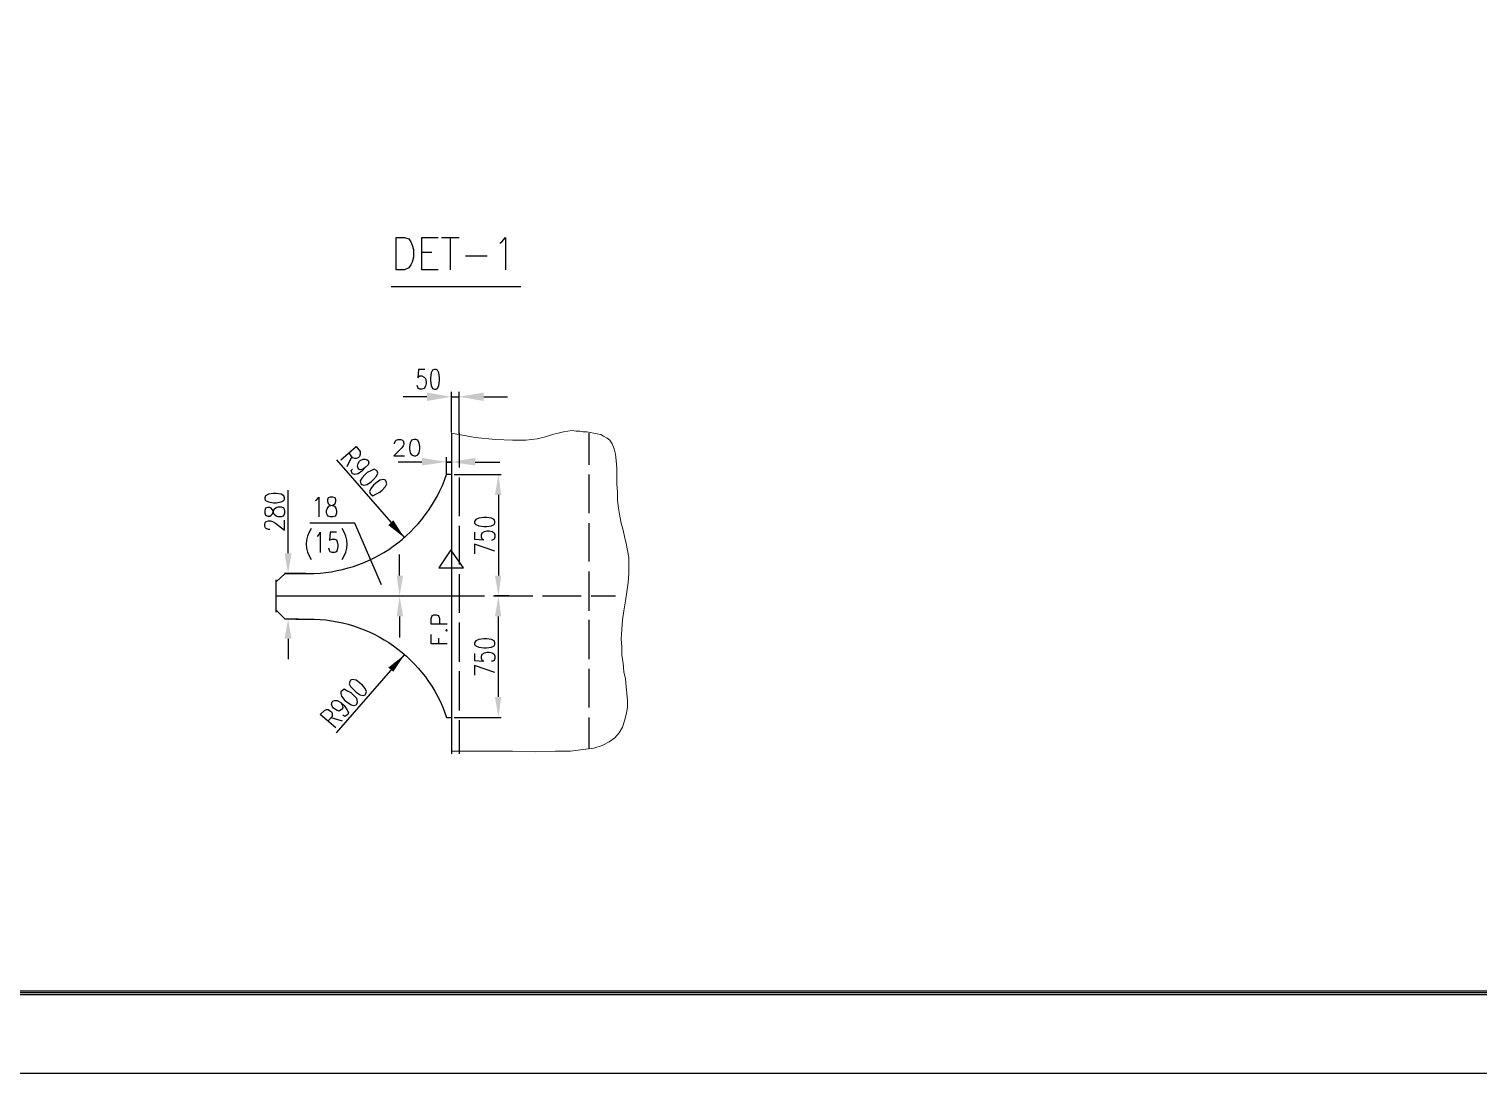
# Model space of a CAD drawing. Header units: millimetres. Extents: x 0.6 to 49, y 0.3 to 23.1.
# Drawn here: x 32.09 to 38.98, y 0.28 to 5.24 of the extents above; entities that cross this region are included whole.
import ezdxf

# ---------------------------------------------------------------- set-up
doc = ezdxf.new("R2010")
doc.units = ezdxf.units.MM
doc.layers.add('PDF_Geometry', color=7, linetype='Continuous')
doc.layers.add('PDF_Solid Fills', color=7, linetype='Continuous')

msp = doc.modelspace()

# ---------------------------------------------------------------- linework, layer by layer
at = {"layer": 'PDF_Geometry', "lineweight": 25}
for points in [[(0.6028, 23.1), (0.6028, 0.28), (49.0494, 0.28), (49.0494, 23.1)], [(1.5528, 22.7267), (1.5528, 0.6533), (48.6761, 0.6533), (48.6761, 22.7267)], [(33.8361, 4.0967), (33.8361, 4.25), (33.8761, 4.25), (33.8961, 4.2433), (33.9061, 4.23), (33.9128, 4.2133), (33.9194, 4.1933), (33.9194, 4.1567), (33.9128, 4.1333), (33.9061, 4.12), (33.8961, 4.1067), (33.8761, 4.0967)], [(34.0194, 3.6233), (34.0094, 3.62), (34.0028, 3.6067), (33.9994, 3.5833), (33.9994, 3.57), (34.0028, 3.5467), (34.0094, 3.5333), (34.0194, 3.53), (34.0261, 3.53), (34.0328, 3.5333), (34.0394, 3.5467), (34.0428, 3.57), (34.0428, 3.5833), (34.0394, 3.6067), (34.0328, 3.62), (34.0261, 3.6233)], [(33.9228, 3.29), (33.9094, 3.2867), (33.9028, 3.2733), (33.8994, 3.2567), (33.8994, 3.2467), (33.9028, 3.2267), (33.9094, 3.2167), (33.9228, 3.2133), (33.9294, 3.2133), (33.9394, 3.2167), (33.9461, 3.2267), (33.9494, 3.2467), (33.9494, 3.2567), (33.9461, 3.2733), (33.9394, 3.2867), (33.9294, 3.29)], [(33.7428, 3.1433), (33.7328, 3.15), (33.7194, 3.1433), (33.6994, 3.1333), (33.6894, 3.1233), (33.6728, 3.1067), (33.6661, 3.0933), (33.6694, 3.08), (33.6728, 3.0767), (33.6828, 3.0733), (33.6994, 3.0767), (33.7194, 3.09), (33.7294, 3.1), (33.7428, 3.1167), (33.7494, 3.13), (33.7461, 3.14)], [(33.7861, 3.0967), (33.7761, 3.1), (33.7594, 3.0967), (33.7394, 3.0833), (33.7294, 3.0733), (33.7161, 3.0567), (33.7094, 3.0433), (33.7128, 3.0333), (33.7161, 3.03), (33.7261, 3.0233), (33.7394, 3.03), (33.7594, 3.04), (33.7694, 3.05), (33.7861, 3.0667), (33.7928, 3.08), (33.7894, 3.09)], [(33.2128, 3.0067), (33.2161, 3), (33.2294, 2.9933), (33.2528, 2.99), (33.2661, 2.99), (33.2894, 2.9933), (33.3028, 3), (33.3061, 3.0067), (33.3061, 3.0133), (33.3028, 3.0233), (33.2894, 3.03), (33.2661, 3.0333), (33.2528, 3.0333), (33.2294, 3.03), (33.2161, 3.0233), (33.2128, 3.0133)], [(33.2128, 2.94), (33.2161, 2.93), (33.2261, 2.9267), (33.2361, 2.9267), (33.2428, 2.93), (33.2494, 2.9367), (33.2528, 2.95), (33.2561, 2.96), (33.2661, 2.9667), (33.2761, 2.97), (33.2894, 2.97), (33.2994, 2.9667), (33.3028, 2.9633), (33.3061, 2.9533), (33.3061, 2.94), (33.3028, 2.93), (33.2994, 2.9267), (33.2894, 2.9233), (33.2761, 2.9233), (33.2661, 2.9267), (33.2561, 2.9333), (33.2528, 2.9433), (33.2494, 2.9567), (33.2428, 2.9633), (33.2361, 2.9667), (33.2261, 2.9667), (33.2161, 2.9633), (33.2128, 2.9533)], [(33.5228, 3.0167), (33.5128, 3.0133), (33.5094, 3.0033), (33.5094, 2.9967), (33.5128, 2.9867), (33.5194, 2.98), (33.5328, 2.9767), (33.5428, 2.9733), (33.5494, 2.9633), (33.5528, 2.9533), (33.5528, 2.94), (33.5494, 2.93), (33.5461, 2.9267), (33.5361, 2.9233), (33.5228, 2.9233), (33.5128, 2.9267), (33.5094, 2.93), (33.5061, 2.94), (33.5061, 2.9533), (33.5094, 2.9633), (33.5161, 2.9733), (33.5261, 2.9767), (33.5394, 2.98), (33.5461, 2.9867), (33.5494, 2.9967), (33.5494, 3.0033), (33.5461, 3.0133), (33.5361, 3.0167)], [(34.2094, 2.8933), (34.2161, 2.8867), (34.2294, 2.88), (34.2528, 2.8767), (34.2661, 2.8767), (34.2894, 2.88), (34.3028, 2.8867), (34.3061, 2.8933), (34.3061, 2.9), (34.3028, 2.91), (34.2894, 2.9167), (34.2661, 2.92), (34.2528, 2.92), (34.2294, 2.9167), (34.2161, 2.91), (34.2094, 2.9)], [(34.0961, 2.68), (34.1561, 2.68), (34.0961, 2.7667), (34.0394, 2.68)], [(34.3061, 2.5467), (34.3728, 2.5467)], [(34.0728, 2.3833), (34.0761, 2.38), (34.0794, 2.3833), (34.0761, 2.3867)], [(34.2094, 2.3167), (34.2161, 2.31), (34.2294, 2.3033), (34.2528, 2.3), (34.2661, 2.3), (34.2894, 2.3033), (34.3028, 2.31), (34.3061, 2.3167), (34.3061, 2.3233), (34.3028, 2.3333), (34.2894, 2.34), (34.2661, 2.3433), (34.2528, 2.3433), (34.2294, 2.34), (34.2161, 2.3333), (34.2094, 2.3233)], [(33.6161, 2.14), (33.6128, 2.13), (33.6194, 2.1167), (33.6361, 2.1), (33.6461, 2.09), (33.6661, 2.0767), (33.6794, 2.0733), (33.6894, 2.0767), (33.6928, 2.0833), (33.6961, 2.0933), (33.6894, 2.1067), (33.6761, 2.1233), (33.6628, 2.1333), (33.6461, 2.1467), (33.6294, 2.15), (33.6194, 2.1467)], [(33.5728, 2.0933), (33.5728, 2.0833), (33.5761, 2.07), (33.5928, 2.05), (33.6028, 2.0433), (33.6228, 2.03), (33.6361, 2.0267), (33.6461, 2.03), (33.6494, 2.0333), (33.6528, 2.0433), (33.6494, 2.06), (33.6328, 2.0767), (33.6228, 2.0867), (33.6028, 2.0967), (33.5894, 2.1033), (33.5794, 2.0967)]]:
    msp.add_lwpolyline(points, close=True, dxfattribs=at)
for points in [[(48.6661, 0.6633), (48.6661, 22.7167), (1.5628, 22.7167), (1.5628, 0.6633), (48.6761, 0.6633)], [(48.6594, 0.67), (48.6594, 22.71), (1.5694, 22.71), (1.5694, 0.67), (48.6761, 0.67)], [(34.0361, 4.0967), (33.9594, 4.0967), (33.9594, 4.25), (34.0361, 4.25)], [(34.0528, 4.25), (34.1361, 4.25)], [(34.0928, 4.25), (34.0928, 4.0967)], [(34.3294, 4.2233), (34.3394, 4.23), (34.3561, 4.25), (34.3561, 4.0967)], [(33.9594, 4.18), (34.0061, 4.18)], [(34.1661, 4.1633), (34.2694, 4.1633)], [(33.8128, 4.0167), (34.4294, 4.0167)], [(33.9728, 3.6233), (33.9428, 3.6233), (33.9394, 3.5833), (33.9428, 3.5867), (33.9494, 3.5933), (33.9594, 3.5933), (33.9694, 3.5867), (33.9761, 3.58), (33.9794, 3.5633), (33.9794, 3.5567), (33.9761, 3.5433), (33.9694, 3.5333), (33.9594, 3.53), (33.9494, 3.53), (33.9428, 3.5333), (33.9394, 3.5367), (33.9361, 3.5467)], [(34.0994, 3.3233), (34.0994, 3.5167)], [(34.1361, 3.3167), (34.1361, 3.5167)], [(33.9828, 3.4933), (33.8694, 3.4933)], [(34.0994, 3.4933), (34.1361, 3.4933)], [(34.2528, 3.4933), (34.3661, 3.4933)], [(34.0994, 3.32), (34.0994, 1.7967)], [(34.1361, 3.32), (34.1361, 3.1567)], [(34.7528, 3.32), (34.7528, 3.17)], [(33.5728, 3.1933), (33.6461, 3.2567), (33.6661, 3.2333), (33.6661, 3.22), (33.6628, 3.21), (33.6561, 3.2033), (33.6461, 3.2), (33.6394, 3.2), (33.6294, 3.2033), (33.6128, 3.2267)], [(33.8294, 3.27), (33.8294, 3.2733), (33.8328, 3.2833), (33.8361, 3.2867), (33.8461, 3.29), (33.8594, 3.29), (33.8661, 3.2867), (33.8694, 3.2833), (33.8728, 3.2733), (33.8728, 3.2667), (33.8694, 3.26), (33.8628, 3.25), (33.8261, 3.2133), (33.8761, 3.2133)], [(33.5528, 3.1933), (33.8761, 2.8233)], [(33.6261, 3.21), (33.6028, 3.16)], [(33.6894, 3.1567), (33.6794, 3.15), (33.6661, 3.1467), (33.6594, 3.15), (33.6561, 3.1533), (33.6528, 3.1633), (33.6561, 3.1767), (33.6628, 3.1867), (33.6661, 3.19), (33.6794, 3.1967), (33.6894, 3.1967), (33.6994, 3.1933), (33.7028, 3.19), (33.7061, 3.18), (33.7028, 3.17), (33.6894, 3.1567), (33.6728, 3.14), (33.6561, 3.1267), (33.6394, 3.1233), (33.6294, 3.1267), (33.6261, 3.1333), (33.6228, 3.1433), (33.6294, 3.15)], [(33.9594, 3.1833), (33.8461, 3.1833)], [(34.0994, 3.1233), (34.0761, 3.1233), (34.0761, 3.2067)], [(34.0994, 3.1833), (34.0761, 3.1833), (34.0994, 3.1833)], [(34.0994, 3.1833), (34.0994, 3.16)], [(34.2128, 3.1833), (34.3294, 3.1833)], [(34.1128, 3.1233), (34.3361, 3.1233)], [(34.1361, 3.11), (34.1361, 2.9267)], [(34.7528, 3.1233), (34.7528, 2.94)], [(33.3228, 2.75), (33.3228, 3.05)], [(33.4528, 3), (33.4594, 3.0033), (33.4694, 3.0167), (33.4694, 2.9233)], [(34.3228, 3.0267), (34.3228, 2.6433)], [(33.2361, 2.8633), (33.2294, 2.8633), (33.2194, 2.8667), (33.2161, 2.87), (33.2128, 2.8767), (33.2128, 2.89), (33.2161, 2.8967), (33.2194, 2.9), (33.2294, 2.9033), (33.2394, 2.9033), (33.2494, 2.9), (33.2628, 2.8933), (33.3061, 2.86), (33.3061, 2.9067)], [(33.7661, 2.6), (33.6394, 2.8933), (33.4261, 2.8933)], [(34.7528, 2.8933), (34.7528, 2.71)], [(33.4628, 2.83), (33.4694, 2.8367), (33.4761, 2.85), (33.4761, 2.7533)], [(33.5528, 2.85), (33.5228, 2.85), (33.5194, 2.81), (33.5228, 2.8133), (33.5328, 2.8167), (33.5428, 2.8167), (33.5528, 2.8133), (33.5561, 2.8033), (33.5594, 2.79), (33.5594, 2.78), (33.5561, 2.7667), (33.5528, 2.7567), (33.5428, 2.7533), (33.5328, 2.7533), (33.5228, 2.7567), (33.5194, 2.7633), (33.5161, 2.7733)], [(34.1361, 2.88), (34.1361, 2.6967)], [(34.2094, 2.85), (34.2094, 2.8167), (34.2528, 2.8133), (34.2461, 2.8167), (34.2428, 2.8267), (34.2428, 2.8367), (34.2461, 2.8467), (34.2561, 2.8533), (34.2694, 2.8567), (34.2794, 2.8567), (34.2928, 2.8533), (34.3028, 2.8467), (34.3061, 2.8367), (34.3061, 2.8267), (34.3028, 2.8167), (34.2961, 2.8133), (34.2894, 2.81)], [(34.3061, 2.76), (34.2094, 2.7933), (34.2094, 2.7467)], [(33.8528, 2.6433), (33.8528, 2.7433)], [(33.2661, 2.47), (33.2661, 2.6233)], [(33.4061, 2.6533), (33.3061, 2.6533)], [(34.1361, 2.65), (34.1361, 2.4667)], [(34.7528, 2.6633), (34.7528, 2.4767)], [(33.2661, 2.53), (33.2661, 2.5467), (34.1361, 2.5467), (34.2561, 2.5467)], [(33.2661, 2.48), (33.3094, 2.4367)], [(34.2994, 2.5467), (34.4861, 2.5467)], [(34.5328, 2.5467), (34.7161, 2.5467)], [(34.7628, 2.5467), (34.8794, 2.5467)], [(33.3728, 2.4367), (33.3061, 2.4367)], [(33.8528, 2.45), (33.8528, 2.35)], [(34.0794, 2.4133), (34.0028, 2.4133), (34.0028, 2.44), (34.0061, 2.45), (34.0094, 2.4533), (34.0161, 2.4567), (34.0261, 2.4567), (34.0361, 2.4533), (34.0394, 2.45), (34.0428, 2.44), (34.0428, 2.4133)], [(34.1361, 2.42), (34.1361, 2.2333)], [(34.3228, 2.0667), (34.3228, 2.45)], [(34.7528, 2.4333), (34.7528, 2.2467)], [(33.3228, 2.3433), (33.3228, 2.2467)], [(34.0794, 2.32), (34.0028, 2.32), (34.0028, 2.3633)], [(34.0394, 2.32), (34.0394, 2.3467)], [(34.2094, 2.2733), (34.2094, 2.24), (34.2528, 2.2367), (34.2461, 2.24), (34.2428, 2.25), (34.2428, 2.26), (34.2461, 2.27), (34.2561, 2.2767), (34.2694, 2.28), (34.2794, 2.28), (34.2928, 2.2767), (34.3028, 2.27), (34.3061, 2.26), (34.3061, 2.25), (34.3028, 2.24), (34.2961, 2.2367), (34.2894, 2.2367)], [(33.5528, 1.8967), (33.8761, 2.2667)], [(34.3061, 2.1833), (34.2094, 2.2167), (34.2094, 2.17)], [(34.1361, 2.19), (34.1361, 2.0033)], [(34.7528, 2.2), (34.7528, 2.0167)], [(33.5494, 1.92), (33.4761, 1.9833), (33.4961, 2.0033), (33.5061, 2.0067), (33.5128, 2.0067), (33.5194, 2.0033), (33.5294, 1.9967), (33.5328, 1.99), (33.5328, 1.9733), (33.5128, 1.9533)], [(33.5728, 2.04), (33.5794, 2.03), (33.5828, 2.0167), (33.5794, 2.0067), (33.5761, 2.0067), (33.5661, 2), (33.5561, 2.0033), (33.5428, 2.01), (33.5394, 2.0133), (33.5328, 2.0233), (33.5294, 2.0333), (33.5328, 2.0433), (33.5361, 2.0467), (33.5428, 2.05), (33.5561, 2.05), (33.5728, 2.04), (33.5894, 2.0267), (33.6028, 2.0067), (33.6094, 1.9933), (33.6061, 1.9833), (33.6028, 1.98), (33.5928, 1.9733), (33.5828, 1.98)], [(33.5261, 1.97), (33.5794, 1.9533)], [(34.1128, 1.97), (34.3361, 1.97)], [(34.1361, 1.9567), (34.1361, 1.7967)], [(34.7528, 1.97), (34.7528, 1.82)]]:
    msp.add_lwpolyline(points, dxfattribs=at)
at = {"layer": 'PDF_Geometry', "lineweight": 9}
msp.add_lwpolyline([(34.0994, 3.32), (34.2128, 3.3), (34.3094, 3.29), (34.3894, 3.2867), (34.4528, 3.2867), (34.5061, 3.2933), (34.5461, 3.3033), (34.5794, 3.3133), (34.6061, 3.32), (34.6328, 3.3267), (34.6528, 3.33), (34.6728, 3.3333), (34.6928, 3.33), (34.7094, 3.33), (34.7261, 3.3267), (34.7428, 3.3267), (34.7594, 3.3233), (34.7761, 3.32), (34.7928, 3.3167), (34.8094, 3.3133), (34.8228, 3.3067), (34.8394, 3.2967), (34.8528, 3.2867), (34.8628, 3.27), (34.8728, 3.2467), (34.8794, 3.22), (34.8828, 3.19), (34.8861, 3.1533), (34.8861, 3.08), (34.8894, 3.04), (34.8894, 3), (34.8928, 2.9633), (34.8994, 2.9267), (34.9061, 2.8933), (34.9161, 2.86), (34.9228, 2.83), (34.9294, 2.7967), (34.9361, 2.7633), (34.9428, 2.73), (34.9428, 2.6533), (34.9394, 2.61), (34.9328, 2.5667), (34.9261, 2.5233), (34.9194, 2.4767), (34.9128, 2.4333), (34.9094, 2.3867), (34.9061, 2.3433), (34.9094, 2.3033), (34.9094, 2.2633), (34.9161, 2.2267), (34.9194, 2.1867), (34.9261, 2.1533), (34.9294, 2.1167), (34.9328, 2.0833), (34.9361, 2.05), (34.9361, 2.0167), (34.9294, 1.9833), (34.9228, 1.9533), (34.9128, 1.9233), (34.8961, 1.8967), (34.8761, 1.8733), (34.8494, 1.8533), (34.8161, 1.8367), (34.7761, 1.8233), (34.7261, 1.8167), (34.6661, 1.81), (34.5928, 1.81), (34.4994, 1.8067), (34.3894, 1.81), (34.0994, 1.81)], dxfattribs=at)
at = {"layer": 'PDF_Geometry', "lineweight": 25}
for points in [[(33.2661, 2.6133), (33.3094, 2.6533), (33.4194, 2.6533, 0.319759), (34.0761, 3.1233)], [(33.3594, 2.4367), (33.4194, 2.4367, -0.324946), (34.0761, 1.97), (34.0994, 1.97)]]:
    msp.add_lwpolyline(points, format="xyb", dxfattribs=at)
for centre, start, end in [((33.5342, 2.7933), 144.13289, 215.86711), ((33.478, 2.7933), 324.13289, 35.86711)]:
    msp.add_arc(centre, 0.1252, start, end, dxfattribs=at)
at = {"layer": 'PDF_Solid Fills', "lineweight": 25, "transparency": 33554559}
for points in [[(33.9828, 3.5133), (33.9828, 3.4733), (34.0994, 3.4933)], [(34.2528, 3.5133), (34.2528, 3.4733), (34.1361, 3.4933)], [(33.9594, 3.2033), (33.9594, 3.1667), (34.0761, 3.1833)], [(34.2128, 3.2033), (34.2128, 3.1667), (34.0994, 3.1833)], [(34.3061, 3.0267), (34.3361, 3.0267), (34.3228, 3.1233)], [(33.8228, 2.9067), (33.7994, 2.8833), (33.8761, 2.8233)], [(33.3061, 2.75), (33.3394, 2.75), (33.3228, 2.6533)], [(33.8694, 2.6433), (33.8528, 2.5467), (33.8394, 2.6433)], [(34.3061, 2.6433), (34.3361, 2.6433), (34.3228, 2.5467)], [(33.8394, 2.45), (33.8528, 2.5467), (33.8694, 2.45)], [(34.3061, 2.45), (34.3361, 2.45), (34.3228, 2.5467)], [(33.3061, 2.3433), (33.3394, 2.3433), (33.3228, 2.4367)], [(33.7994, 2.2067), (33.8228, 2.1867), (33.8761, 2.2667)], [(34.3061, 2.0667), (34.3361, 2.0667), (34.3228, 1.97)]]:
    msp.add_solid(points, dxfattribs=at)

doc.saveas('drawing.dxf')
